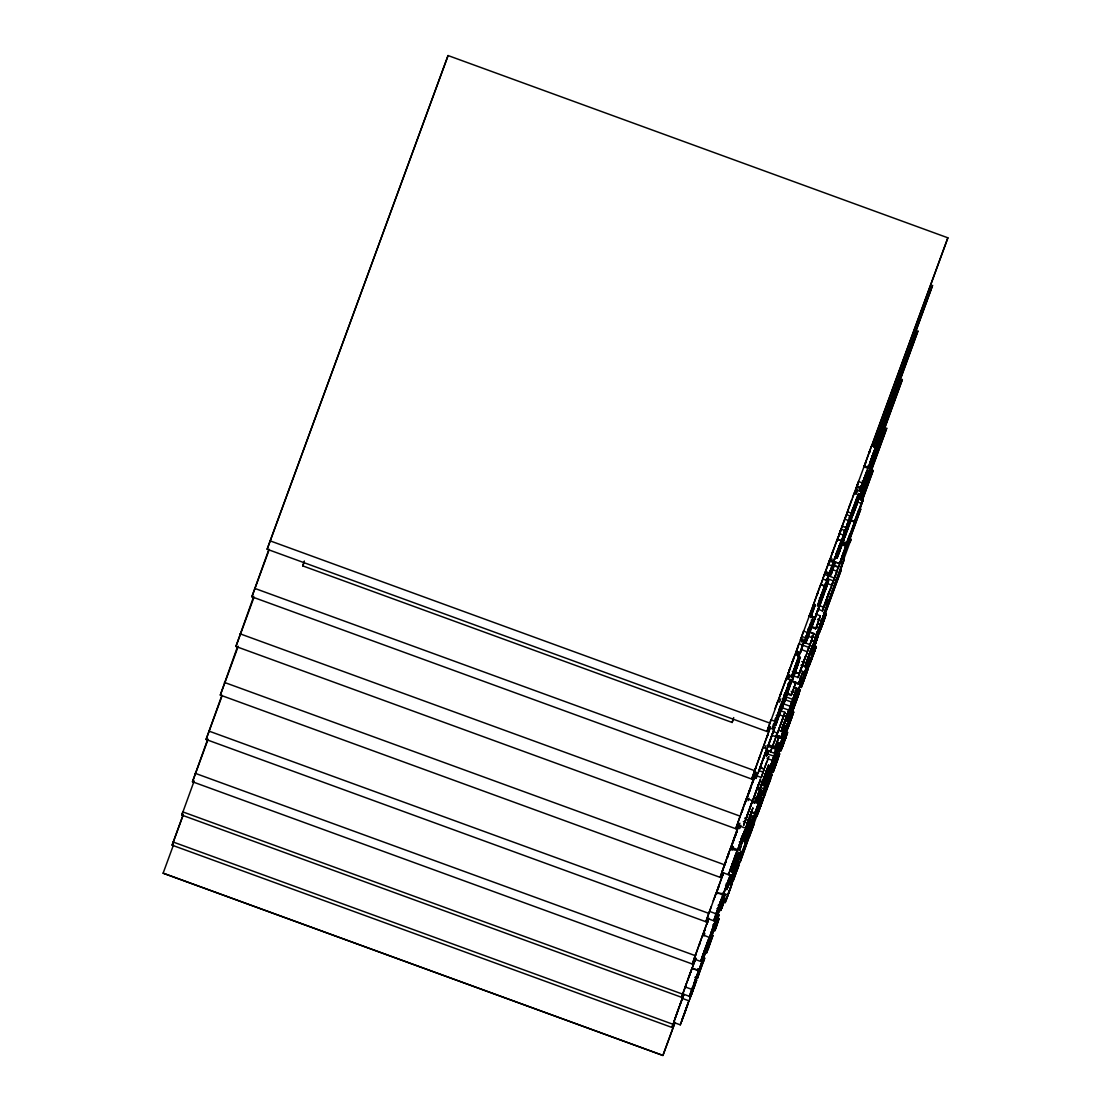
<?xml version="1.0" encoding="UTF-8"?>
<svg xmlns="http://www.w3.org/2000/svg" width="1111" height="1111" viewBox="0 0 1111 1111"><rect width="100%" height="100%" fill="white"/><g stroke="black" fill="none" stroke-linecap="round" stroke-linejoin="round"><path stroke-width="1.5" d="M723.233 868.566L722.844 869.857M762.424 782.283L761.091 785.908M802.031 665.767L805.739 655.698L799.295 673.849L800.962 669.433M819.14 605.523L823.765 607.245L824.612 605.009M843.916 551.973C846.985 542.848 836.25 573.707 841.402 559.319M679.043 1007.26L682.39 998.275L680.057 1004.386M685.556 1010.552L688.987 1000.678L684.682 1012.204M705.041 948.794L709.36 937.253L707.027 943.378M744.467 804.1L746.606 798.378L741.565 811.891M732.871 862.122L737.19 850.582L734.857 856.706M749.12 809.822L752.578 800.559L750.175 806.864M762.507 760.438L766.979 748.495L764.576 754.827M818.085 609.717L814.613 619.494M728.052 894.924L725.164 902.688L731.968 883.967L727.677 895.466L728.608 892.702M802.059 635.589L800.684 639.408L801.295 637.881M795.157 672.391L792.157 680.446L795.684 671.03M806.975 634.659L804.67 640.866L807.766 632.506M813.349 649.352L811.211 655.115L814.099 647.352M857.928 483.646L855.623 489.854L856.65 487.187M862.705 482.938L859.595 491.298L863.261 481.521M865.094 481.966L862.094 490.02L865.622 480.605M832.792 590.149L831.347 594.274L834.111 587.039L833.25 589.58M751.578 811.558L750.411 815.224L752.939 807.808L745.648 828.209L739.037 825.792L739.884 823.182M781.894 708.068L780.686 711.873L783.311 704.18L779.214 715.248M768.02 772.381L770.951 764.187L763.285 785.574L766.284 777.533M781.713 708.804L782.13 707.721L788.768 710.096L781.102 731.482L784.102 723.442M814.766 619.008L812.474 625.132L815.571 616.799M799.323 673.71L797.865 677.724L799.392 673.78L794.851 672.086M791.046 709.401L794.643 699.638L787.005 720.997L793.782 702.402L791.837 707.221M809.558 653.699L804.822 666.892L812.488 645.505L808.864 655.309M839.333 552.111L837.041 558.236L840.138 549.917M823.779 607.106L822.334 611.119L825.417 602.815M839.763 563.61L838.305 567.61L839.833 563.666L829.681 559.944L822.695 578.956L826.681 580.4L828.514 575.762M694.403 982.374L698.583 970.764L691.972 968.361L687.806 979.958M718.678 906.798C719.567 901.215 728.483 890.8 715.942 893.73M854.54 492.256L852.54 497.464M799.726 653.796L798.448 657.032M788.768 710.096L785.838 718.289M692.236 968.098L695.75 958.113M703.36 933.532L708.457 919.297M716.498 892.522L723.33 873.593M731.163 846.915L735.551 834.625M763.785 745.717L770.27 727.761M693.57 968.598L698.847 970.514L706.124 950.447L701.624 963.168M795.268 654.004L792.643 660.892M723.094 894.924L727.608 882.231M782.533 701.041L787.38 687.39M730.399 874.885L725.886 887.592M744.953 829.695L740.44 842.402M791.518 676.557L796.379 662.906M871.704 457.913L875.662 447.386L868.469 467.134L871.052 459.482M707.124 943.711L700.638 961.418L694.042 959.015L702.749 934.851L709.318 937.42M736.343 853.276L728.469 874.746L721.858 872.274L727.469 856.4M700.638 961.418L705.374 947.975M728.469 874.746L733.204 861.303M832.708 551.598L830.111 559.25L830.556 558.166M703.541 961.723L704.749 957.96L700.222 970.209L702.777 963.154M723.164 899.771L720.581 906.798L725.108 894.48L723.914 898.299M759.674 767.507L764.146 769.131L759.855 766.951M744.606 818.14L748.411 820.126L750.967 813.058M163.123 873.19L662.934 1055.45L163.123 873.19L173.469 844.985M683.709 994.956L671.919 1027.439L172.122 845.179L183.301 814.335M181.787 815.057L182.815 811.891L682.612 994.137L681.598 997.317L181.787 815.057L194.175 780.95M695.875 954.252L692.292 964.015L192.481 781.769L207.757 739.121M707.054 918.478L705.86 921.741L206.063 739.482L221.936 695.208M726.094 861.067L720.109 877.343L220.311 695.083L237.546 646.588M738.121 822.209L735.718 828.723L235.921 646.463L253.752 596.329M755.855 767.645L751.675 779.047L251.878 596.788L268.945 549.251M768.743 726.594L766.951 731.482L267.14 549.223L448.066 55.55L947.877 237.81L871.593 446.539M448.066 55.55L267.14 549.223M733.316 719.22L732.121 722.469L302.775 565.902L304.345 561.013M732.121 722.469L733.691 717.581M671.919 1027.439L672.947 1024.273L173.135 842.013M692.292 964.015L708.749 918.117M705.86 921.741L723.525 872.579M720.109 877.343L739.134 823.959M735.718 828.723L755.938 772.076M751.675 779.047L770.534 726.622M766.951 731.482L947.877 237.81M688.931 976.444L682.834 993.928L689.445 996.331L698.583 970.764M675.196 1018.107L677.807 1010.621M685.334 986.679L686.223 983.929M778.686 699.152L786.394 678.016L785.894 679.64M738.204 827.764L736.287 832.625M756.202 772.617L755.341 775.297L761.299 777.478L764.34 768.659M774.853 721.275L770.867 719.831L768.451 727.372L772.423 728.83L782.255 701.333L778.853 710.859M775.117 721.039L776.061 718.067M808.933 616.313L809.211 615.425L813.196 616.883L812.905 617.772L810.252 616.799M773.2 724.372L775.756 725.316L778.783 716.387L776.228 715.442M689.445 996.331L691.695 989.318L685.084 986.915M715.956 913.742L709.346 911.339L707.096 918.353L713.706 920.755L722.844 895.188M812.113 613.675L811.294 616.022L811.613 615.327M691.945 989.096L692.82 986.332M716.206 913.52L717.095 910.756M809.461 631.867L813.932 633.492L808.822 647.421L798.823 643.658L796.268 651.615L800.253 653.074L802.809 645.116M800.253 639.783L804.225 641.241L800.253 653.074M761.299 777.478L764.312 768.576M808.252 631.201L811.988 620.688L809.655 626.715L815.627 628.882L820.335 615.827L815.863 614.202M694.819 977.333L697.458 978.305L700.388 969.681L697.736 968.709M715.178 913.909L717.817 914.881L720.747 906.257L718.109 905.298M745.648 828.209L748.578 819.585M800.101 658.198L800.378 657.351L797.823 656.42M767.576 760.368L768.826 756.438L764.146 769.131M808.711 634.77L806.739 640.922L810.461 629.868L807.905 628.937M712.665 924.935L715.303 925.907L719.011 914.895L716.359 913.936M732.968 847.915L739.579 850.332L743.273 839.319L740.634 838.361M824.306 586.719L824.57 585.9L820.598 584.455M720.914 909.867L720.664 910.673L725.233 898.007L721.636 908.687L723.539 902.743M781.214 723.261L781.755 721.581M781.991 720.831L783.13 717.289L778.644 729.941M811.197 620.23L813.752 621.16L815.446 616.73M763.882 778.047L763.646 778.783L767.34 768.437L766.465 770.992M783.366 717.095L784.908 712.29L780.436 710.665M717.428 923.172L715.526 929.102L719.123 918.436L714.554 931.087L714.817 930.282L712.165 929.324M749.703 822.737L749.939 822.015L742.884 841.333L750.98 818.557L746.925 829.445M784.616 713.79L784.852 713.04L776.853 734.899L784.908 712.29M739.69 855.317L739.926 854.595L732.871 873.913L738.148 859.192M784.616 693.125L791.157 695.5L795.865 682.446L789.907 680.265M727.83 883.662L730.469 884.62L738.579 861.844L734.51 872.732M752.814 801.364L756.785 802.809L757.035 802.003L754.397 801.045M742.079 840.666L744.731 841.624L752.827 818.849L748.772 829.736M759.66 794.879L757.758 800.823L761.354 790.157L758.702 789.185M840.971 541.349L841.235 540.529L837.25 539.085L836.736 540.613M767.507 746.12L774.603 748.717L774.853 747.911L772.214 746.939M795.865 682.446L791.157 695.5M737.301 866.038L737.537 865.302L730.469 884.62M777.478 740.787L775.575 746.731L779.172 736.051L776.52 735.093M827.751 575.165L830.306 576.095L830.57 575.248L828.014 574.318M737.76 855.831L740.398 856.789L740.634 856.053M833.292 567.888L831.306 574.026L835.028 562.985L832.472 562.055M732.829 881.217L733.093 880.398L726.094 899.868L723.455 898.91M751.55 823.043L751.786 822.307L744.731 841.624M766.159 777.464L765.923 778.186L767.673 772.923M800.587 670.1L800.823 669.35M750.689 812.349L754.661 813.794L761.938 793.893L759.285 792.921M783.741 724.094L783.977 723.358M840.013 549.834L839.763 550.584L841.041 547.431M741.051 858.817L741.315 857.998L733.385 880.287L736.274 872.524M761.938 793.893L753.98 816.432L750.008 814.988M857.234 497.936L857.484 497.159L849.887 517.934L855.553 502.103M777.867 737.26L780.505 738.232L780.755 737.412L775.478 735.496M815.627 628.882L815.891 628.048L809.933 625.882M783.38 730.302L781.477 736.246L785.074 725.566L782.422 724.608M793.032 682.21L798.323 684.126L798.573 683.321L791.976 680.918L793.726 676.071M820.335 615.827L816.627 626.84L818.002 623.104M761.021 801.448L761.257 800.725L754.188 820.043L759.466 805.322M801.198 676.196L799.295 682.14L802.892 671.475L800.239 670.502M868.122 467.314L867.844 468.203L863.858 466.759L864.15 465.87L868.122 467.314L860.608 488.271L856.623 486.812L858.4 481.507L862.386 482.952M764.354 791.476L764.118 792.212L771.395 772.298L768.756 771.34L770.062 766.979L768.118 771.812M756.549 816.641L756.813 815.807L748.883 838.111L751.772 830.334M775.27 758.452L775.506 757.73L768.451 777.033L776.547 754.258L771.853 766.923M789.643 713.595L789.879 712.873M825.042 603.495L825.292 602.745M775.728 748.245L778.38 749.203L785.658 729.302L777.7 751.841L775.061 750.883M859.817 496.409L860.067 495.659L852.748 515.657L861.15 492.076L856.942 503.339M871.621 445.511L875.593 446.969L874.093 451.066M771.395 772.298L763.438 794.851L764.826 791.06M764.771 794.226L765.035 793.407L758.049 812.877L755.411 811.919M870.038 467.773L870.316 466.926L867.76 465.995M775.27 750.425L779.228 751.869L781.686 745.148M841.027 559.986L841.263 559.236M822.945 617.327L823.182 616.591M876.065 451.274L877.509 447.33L873.677 445.928M809.002 661.295L809.239 660.559L802.184 679.876L808.877 660.934L805.586 669.752M798.99 693.861L799.226 693.139L792.171 712.457L797.434 697.75M790.949 710.915L793.587 711.887L792.185 715.706M816.488 631.867L819.14 632.826L813.724 647.894L814.613 645.435M784.838 731.344L787.477 732.302L787.241 733.066L784.602 732.093M850.512 520.559L854.984 522.184L863.039 499.575L858.567 497.936M841.652 557.778L844.291 558.736L836.486 580.664L842.041 565.749M823.445 612.939L826.084 613.897L825.598 615.327M859.345 510.546L859.872 508.866M860.122 508.116L861.039 505.199M861.497 504.38L863.039 499.575M811.322 659.781L816.071 646.477L813.433 645.519M840.708 569.374L841.235 567.749M841.471 567.027L842.346 564.207M842.791 563.402L844.291 558.736M862.747 501.061L862.983 500.311L861.247 505.13M844.013 560.194L844.235 559.458L842.569 564.124M850.137 542.224L851.151 539.057L823.64 613.952M723.608 867.33L724.511 864.691M784.672 682.904L784.977 681.918L784.699 682.585M748.772 792.81L748.467 793.768L748.995 792.476M717.942 888.522L718.664 886.397M836.958 540.585L837.319 539.502L836.902 540.46M741.62 835.958L744.273 836.93L746.828 829.792M731.607 868.538L734.26 869.51L736.815 862.372M851.637 510.171L854.192 511.102L859.692 496.034L858.484 499.547M729.219 879.259L731.857 880.218L734.427 873.093M743.467 836.264L746.106 837.222L748.675 830.084M767.187 771.673L769.84 772.631L772.395 765.507M807.447 632.52L803.475 631.062L801.698 636.381L805.669 637.825L813.196 616.883M789.31 676.127L793.129 677.516L800.378 657.351M813.752 621.16L815.738 615.563M835.764 553.334L838.319 554.264L842.291 543.223M792.296 671.475L799.142 673.766L801.114 668.183M782.338 727.649L784.255 722.233M764.521 781.741L766.437 776.339M860.525 486.16L863.066 487.09L864.789 481.98L862.233 481.049M834.514 558.93L833.625 561.486L839.583 563.652L841.555 558.083M819.14 632.826L812.141 652.296L815.557 642.852M799.489 683.918L802.128 684.876L809.127 665.406L803.711 680.474L804.6 678.016M808.377 630.104L807.378 633.089L808.336 630.451M795.74 670.086L794.768 672.96L795.698 670.419M863.303 480.549L862.303 483.521L866.927 471.161L860.608 488.271M865.677 479.66L864.705 482.535L869.163 470.62L867.302 475.452M736.843 870.288L735.913 873.065L736.801 870.607M752.328 828.112L751.397 830.889L752.3 828.431M760.563 805.711L759.632 808.475L760.521 806.03M870.135 450.191L869.191 452.941M819.474 600.204L821.807 593.566M815.127 617.424L817.016 612.036M871.51 458.982L869.871 463.259L872.843 454.621M873.565 458.899L871.996 463.009L874.857 454.705M783.672 724.039L785.491 718.831M789.574 713.554L791.393 708.346M822.876 617.272L827.987 603.329L823.07 617.397M821.335 627.201L824.154 619.271M788.852 725.191L791.657 717.248M783.672 743.481L782.158 747.453L785.56 737.662M780.297 694.694L780.88 693M789.296 670.211L789.879 668.53M745.745 801.156L744.995 803.295M732.663 842.763L734.385 837.902L733.093 841.985M736.732 831.82L736.19 833.375M693.861 963.543L695.583 958.668M708.512 939.948L703.818 953.03M688.153 1003.372L685.181 1011.635M750.272 807.211L749.036 810.738M734.954 857.039L733.76 860.456M832.458 552.486L833.319 550.028M753.577 779.95L754.619 776.839L752.508 782.338M722.789 875.51L723.317 873.982M797.948 677.446L793.476 675.821L786.463 695.458L783.908 694.528M766.104 749.911L770.576 751.536L772.673 746.342L777.367 733.038L772.909 731.413M753.355 798.42L755.994 799.378L756.674 798.017L768.687 764.785L765.743 772.978M728.844 884.703L733.399 871.788L726.816 889.73L728.844 884.703L726.205 883.731M708.485 948.114L713.04 935.212L706.457 953.155L708.485 948.114L705.846 947.155M793.407 659.184L792.698 661.184M752.397 783.116L753.244 780.561L752.383 782.769M683.89 994.345L683.029 997.067M777.367 733.038L770.576 751.536M849.179 506.824L849.776 505.13M808.683 630.076L810.516 624.743L809.225 628.146M737.079 858.47L739.718 859.428L747.675 836.889L740.398 856.789M777.172 703.124L777.617 701.86M727.816 856.192L727.149 858.053M715.623 894.633L714.706 897.23M699.986 942.864L699.319 944.725M875.176 454.468L876.162 451.51L873.315 459.662M785.227 739.204L786.185 736.357L780.839 751.064L787.532 732.691L784.727 740.204M820.821 584.789L822.945 578.803M828.126 564.319L829.681 559.944M842.18 526.183L846.346 514.574L850.318 516.032L846.151 527.628L843.346 535.044L839.36 533.586L842.18 526.183L846.151 527.628M839.138 534.919L841.208 529.044M749.328 791.185L750.106 789.004M772.673 727.663L773.742 724.636M728.524 854.317L729.01 852.942M799.976 653.712L801.503 649.407M756.119 778.547L757.563 774.52M809.808 626.882L808.697 629.979M820.029 598.412L817.432 606.078L824.612 586.289L820.946 596.649M822.14 585.275L824.793 586.247L831.945 566.777L830.042 571.596M826.681 580.4L833.667 561.402L832 565.93L828.014 564.471M836.694 553.056L834.097 560.708L838.763 547.584M839.36 533.586L841.194 528.947L837.486 539.418L841.458 540.876L845.179 530.391L843.346 535.044M782.408 707.665L785.783 698.277L784.102 703.124M791.893 701.958L790.185 706.277L783.588 703.86L787.13 694.347M855.831 501.2L857.095 497.547L851.373 513.199L853.748 506.574M811.78 627.132L809.919 632.395L816.529 634.798L820.404 624.021L817.765 623.049M767.007 755.105L767.965 752.369L766.854 755.661M826.056 579.789L828.598 580.72L824.598 591.899L821.876 599.023L819.335 598.093M843.902 531.197L846.457 532.127L853.179 513.824L847.401 511.74L851.804 499.436M873.135 459.385L870.635 466.745L872.593 461.62M827.237 583.483L831.708 585.122L834.403 578.012L838.402 566.888L833.93 565.263M851.637 531.377L852.526 528.767L849.693 536.224L853.915 525.003L850.901 533.405M790.185 706.277L796.684 688.598L794.032 687.64M767.09 758.438L772.367 760.368L778.867 742.703L776.228 741.731M720.775 906.34L717.817 914.881M778.867 742.703L770.617 765.798L772.159 761.604M738.398 858.345L739.565 854.956L736.274 863.789M793.448 694.819L796.087 695.778L798.712 688.903L802.586 678.113L799.948 677.154M764.062 788.629L762.368 792.948L768.854 775.27L767.312 779.478L764.66 778.519M821.862 625.535L819.446 632.659L822.751 623.868M773.978 761.479L775.145 758.091L773.7 761.938M700.402 969.75L697.458 978.305M736.01 869.066L737.176 865.677L733.871 874.496M783.436 727.399L786.088 728.358L788.699 721.483L792.574 710.693L789.935 709.721M745.467 834.986L748.106 835.944L754.605 818.279L749.314 816.349M792.574 710.693L784.324 733.788L785.866 729.594M759.73 804.475L760.896 801.087L759.438 804.933M797.698 696.903L798.865 693.514L797.42 697.347M816.071 646.477L809.433 665.239L812.738 656.448M746.939 842.902L740.245 861.789L748.495 838.694L746.939 842.902L744.301 841.944M774.353 752.244L778.325 753.689L770.076 776.783L773.534 767.034L771.826 771.353L769.187 770.395M783.838 738.857L784.519 736.815L783.047 740.69M767.423 787.463L765.715 791.782L772.214 774.117L770.659 778.325L768.02 777.353M777.728 759.285L778.408 757.244L776.936 761.104M816.654 595.399L817.21 593.843M854.914 503.769L858.609 493.437L853.54 507.047M842.68 542.529L843.582 539.877L839.18 552.598M827.945 595.468L828.848 592.83L824.473 605.495M786.546 716.303L787.421 713.748L785.935 717.706M746.481 830.778L744.273 836.93M747.55 828.167L749.578 822.376L746.286 831.209M810.266 651.726L811.141 649.157L809.655 653.129M831.361 593.996L828.681 601.926L832.833 590.83M825.765 609.55L826.64 606.981L818.849 628.229L816.21 627.257M736.468 863.358L734.26 869.51M737.551 860.747L740.968 851.137L736.912 862.025M748.328 831.07L746.106 837.222M805.781 669.322L803.559 675.474L806.128 668.336M749.397 828.473L751.425 822.682L748.134 831.5M772.048 766.493L769.84 772.631M734.065 874.079L731.857 880.218M795.768 701.902L793.56 708.054L800.267 689.681L796.837 699.291M757.785 809.488L755.577 815.641L758.146 808.502M758.869 806.878L762.299 797.267L757.591 809.919M832.153 553.389L837 539.779M759.952 756.313L759.202 758.438M846.665 514.296L847.735 511.296M869.413 452.441L870.024 450.747M810.808 617.188L813.891 608.717M787.268 688.306L788.949 683.376L788.06 685.668M796.254 663.822L797.934 658.892L797.045 661.198M724.955 863.441L725.455 862.039M735.843 834.375L735.01 836.666M820.918 595.913L818.849 602.19L820.473 597.912M837.583 550.556L835.514 556.819L837.138 552.542M761.674 762.84L759.382 769.604L760.882 765.687M836.833 552.986L836.208 554.736L838.472 548.195M763.424 758.716L766.104 751.272L757.952 773.506L762.243 761.271M779.339 714.956L775.756 725.316M870.566 461.176L871.954 456.982M708.013 921.047L707.179 923.352M854.651 510.407L858.22 500.422M872.663 461.009L875.51 452.885M804.003 674.808L810.28 657.101L806.225 667.989M770.27 771.964L773.714 762.327M732.302 879.551L735.746 869.913M811.974 658.059L810.752 661.628L812.266 657.656M782.616 741.842L779.158 751.564L785.838 733.204L781.241 746.259M783.255 743.939L786.241 735.774M782.797 745.509L783.394 743.884M792.643 661.448L793.56 658.934M766.659 737.676L767.562 735.176M742.676 809.683L743.426 807.572L741.704 812.433M779.297 709.596L780.727 705.499L778.811 710.609M727.955 855.901L727.316 857.678L729.274 852.123M841.43 546.376L842.652 542.821L840.805 547.779M841.957 545.015L844.068 538.988L842.68 542.599M856.845 503.714L854.192 511.102M699.486 944.35L700.138 942.572M689.223 976.055L690.556 972.236L689.723 974.278M748.633 811.849L751.703 803.322L748.12 812.447M802.239 665.906L803.461 662.364L801.614 667.308M825.584 601.579L823.612 607.161L830.236 589.052L825.181 603.565M826.709 599.301L827.917 595.76L826.07 600.704M827.237 597.94L829.32 591.941L827.945 595.538M842.68 555.792L843.902 552.264L842.055 557.194M843.207 554.445L845.304 548.431L843.929 552.042M850.012 535.53L846.985 544.043L854.776 522.226L851.123 532.377M765.257 774.714L766.437 771.284L764.646 776.075M785.338 720.025L786.519 716.595L784.727 721.386M807.975 657.656L806.058 663.059L802.1 661.614M809.058 655.434L810.252 652.004L808.447 656.795M809.572 654.115L811.599 648.296L810.266 651.796M823.459 615.466L821.557 620.882L817.585 619.438M720.095 902.882L721.414 899.077L713.706 920.755M824.556 613.258L825.737 609.828L823.945 614.619M833.486 588.524L836.291 580.706L830.056 598.204L830.861 596.079M825.07 611.939L827.098 606.12L825.765 609.62M767.52 774.117L768.715 770.687L766.909 775.478M768.604 771.215L765.354 780.13M790.157 711.748L788.241 717.15L785.602 716.192M695.833 978.458L697.152 974.653L695.375 979.402M781.88 744.495L783.977 738.551L781.491 745.425M783.422 740.093L782.158 743.578M775.784 764.923L777.867 758.98L776.492 762.715M776.7 762.215L777.311 760.521M817.39 594.01L817.793 592.899M868.858 453.177L869.552 451.288M741.898 811.113L737.801 822.904M787.643 687.376L785.533 693.153M796.629 662.906L794.518 668.683M820.043 598.593L822.501 591.677M821.376 595.454L823.237 589.622M836.708 553.222L839.166 546.306M838.041 550.084L839.847 544.89L838.708 547.862M871.08 459.662L873.524 452.732M863.622 480.424L865.441 475.175L864.15 478.591M734.843 837.236L735.788 834.625M762.882 760.341L763.604 758.341M796.045 669.961L797.795 664.92L796.087 669.433M816.863 613.064L820.418 602.981L816.279 613.911M865.983 479.535L867.733 474.494L866.483 477.772M873.149 459.551L873.954 457.413M874.426 456.524L874.815 455.468M707.013 923.908L707.957 921.297M747.856 813.28L744.995 821.584L746.495 817.682M764.743 767.451L766.784 761.854M748.495 812.349L749.217 810.363M732.607 862.928L729.871 870.843L731.302 867.191M733.927 860.095L731.635 866.344M832.528 591.552L835.444 583.4L832.75 590.552M704.777 949.599L702.013 957.64L703.471 953.863M814.946 645.005L816.641 640.13L815.432 643.297M821.876 625.701L824.793 617.952L823.723 620.716M795.573 702.333L796.906 698.666M804.197 679.238L802.128 684.876M804.933 677.585L806.628 672.71L805.419 675.877M811.863 658.281L814.78 650.532L813.724 653.296M684.418 1013.024L681.654 1021.065L683.112 1017.287M789.379 723.692L790.615 720.303M685.737 1010.191L683.446 1016.44M737.135 870.177L738.829 865.302L737.176 869.663M776.103 763.368L774.395 768.312L775.422 765.618M775.145 766.673L779.728 753.633L773.048 771.978L776.228 762.951M816.96 595.204L817.724 593.205M767.27 736.482L767.743 735.176M750.536 787.782L751.008 786.505M750.717 787.824L751.189 786.519M786.616 689.57L783.977 697.152L785.283 693.736M786.31 690.945L790.393 679.488L787.63 686.82M795.601 665.1L791.546 676.585M795.295 666.461L799.378 655.018L796.615 662.337M820.682 596.843L822.098 592.941M837.347 551.473L838.027 549.598M838.597 547.751L839.902 544.251M837.597 551.278L841.291 540.946L839.735 544.64M872.968 454.177L874.274 450.691M871.968 457.718L874.204 451.316L873.065 454.288M761.924 762.063L765.521 752.55M771.395 736.565L768.854 743.856L770.117 740.579M779.853 713.47L781.255 709.623M771.103 737.885L773.645 730.594L772.784 732.816M810.252 630.451L805.739 642.977L806.003 642.144L802.17 640.741M795.615 671.141L799.226 661.045L797.365 665.878M830.306 576.095L835.028 562.985M816.071 615.55L816.752 613.661M840.638 548.653L841.319 546.779M874.968 454.274L876.232 450.913M873.76 457.871L875.135 454.107M874.01 457.676L877.565 447.733L875.787 452.33M748.467 811.613L743.578 825.473L748.175 813.099M756.966 788.685L753.064 799.698L757.702 786.588M756.674 789.99L760.563 778.992L755.924 792.115M703.93 935.92L704.86 933.379M802.392 664.67L799.142 673.766M801.448 668.183L802.128 666.308M825.904 601.565L826.598 599.69M841.888 558.069L842.569 556.194M678.404 1008.996L673.669 1022.426L680.279 1024.842L684.737 1012.843M741.162 840.347L743.62 833.306L737.662 849.748L744.939 829.681M765.41 773.52L762.257 782.325L759.618 781.366M774.603 748.717L779.172 736.051M764.493 776.908L765.146 775.089M798.323 684.126L802.892 671.475M809.211 654.24L806.211 663.142L802.267 661.573M784.574 722.233L785.241 720.414M808.294 657.643L808.961 655.823M823.793 615.466L824.445 613.647M735.26 861.511L732.802 868.552L734.01 865.372M756.785 802.809L761.354 790.157M734.968 862.775L737.426 855.748L736.204 858.942M780.505 738.232L785.074 725.566M766.757 776.325L767.423 774.506M822.459 624.076L823.098 622.327M822.709 623.896L826.126 614.272L820.765 629.048L822.279 625.076M814.544 646.13L818.015 636.395L816.224 641.061M772.492 765.146L773.187 763.243M804.531 678.71L808.003 668.975L806.211 673.641M812.46 656.657L813.085 654.907M812.697 656.476L816.127 646.866L813.321 654.379M758.23 808.155L758.924 806.239M728.497 893.702L730.594 887.703L726.094 899.868M752.216 829.125L754.313 823.126L752.675 827.487M759.993 807.933L757.105 815.71L762.549 800.712L760.91 805.072M776.506 762.271L775.381 765.854M760.521 806.614L763.924 796.976L758.049 812.877M775.575 765.562L773.117 772.298L773.645 770.784M792.393 661.462L787.727 674.738M816.904 594.927L817.627 592.941M820.335 585.15L813.46 604.62L813.905 603.537M871.371 446.205L864.483 465.69L865.886 462.079M811.502 616.161L812.238 614.147M741.745 812.322L742.523 810.183M779.228 709.943L772.423 728.83M809.35 627.673L805.669 637.825M823.07 590.01L824.32 586.594M808.322 631.09L806.822 635.186M872.399 456.024L873.135 454.01M772.131 734.454L767.465 747.606L770.59 739.259M796.67 667.739L793.129 677.516M816.654 613.133L817.724 610.106M725.039 863.941L725.858 861.705M761.243 764.812L762.09 762.493M770.354 740.023L775.034 726.858L772.367 733.913M815.335 617.549L819.501 605.87L817.474 610.869M866.608 477.313L863.066 487.09M746.856 816.807L747.703 814.502M800.712 670.183L804.864 658.545L802.85 663.517M841.152 560.069L846.221 545.557L839.583 563.652M850.873 533.183L849.054 538.557M850.526 534.558L851.207 532.669M678.071 1009.802L679.279 1006.497M831.667 593.607L832.5 591.33M720.025 903.201L718.414 907.59M735.968 859.47L731.455 872.177L734.482 864.108M734.246 864.844L738.759 852.137L735.732 860.206M822.654 623.646L823.793 620.452M824.681 617.716L826.084 613.897M814.613 646.033L813.21 649.838M714.331 923.713L709.818 936.406L712.845 928.352M712.609 929.074L717.123 916.367L713.623 925.755M805.544 675.432L801.198 687.695L803.35 681.932M812.641 656.226L813.78 653.032M804.6 678.613L803.197 682.418M695.764 978.777L694.153 983.166M702.638 959.848L704.805 954.071L700.18 966.889L701.388 963.709M709.985 940.42L714.498 927.713L707.193 947.752L713.165 931.324L708.526 944.128L709.748 940.948M780.533 748.217L779.228 751.869M790.157 721.622L793.629 712.248L786.949 730.635L793.587 711.887M693.972 987.137L689.459 999.831L692.472 991.776M692.25 992.498L696.764 979.791L693.736 987.86M784.047 742.051L785.185 738.857M786.088 736.121L787.241 732.954M251.878 596.788L269.209 549.57M235.921 646.463L253.864 597.621M220.311 695.083L238.254 646.241M206.063 739.482L221.603 697.152M192.481 781.769L208.035 739.426M172.122 845.179L182.884 815.877M302.775 565.902L303.97 562.652M775.006 708.582L778.283 699.874M792.143 662.253L793.185 659.309M780.103 695.653L781.297 692.403M784.894 682.626L790.268 667.975M795.657 653.324L798.045 646.81M809.405 615.869L813.585 604.467M827.945 565.402L830.334 558.889M836.916 540.974L841.096 529.572M844.693 519.809L845.888 516.546M854.859 492.131L857.845 483.979M863.83 467.703L865.622 462.815M869.205 453.052L870.399 449.788M779.505 702.194L780.7 698.944M787.88 679.404L789.671 674.516M796.851 654.976L798.045 651.726M801.628 641.95L802.836 638.7M810.599 617.535L815.391 604.509M830.931 562.166L832.139 558.916M856.053 493.784L857.845 488.896M789.227 676.543L788.366 678.904L792.199 680.293M811.363 616.077L812.405 613.272M797.129 655.296L798.323 652.046M873.677 446.886L932.601 285.374L873.44 446.594L877.259 448.108M798.406 656.476L803.781 641.811M807.975 630.423L809.766 625.535M833.083 562.027L834.278 558.777M875.551 446.428L918.005 330.828L875.662 447.719M765.076 748.106L766.007 745.578M787.13 688.167L788.171 685.237M796.115 663.698L797.17 660.753M801.809 648.116L804.225 641.241M824.043 587.427L824.57 585.9M838.277 549.028L841.138 541.238M840.708 542.057L841.235 540.529M850.318 516.032L848.665 520.559L844.679 519.101M875.079 448.497L875.593 446.969M744.689 804.295L751.272 786.394M756.063 773.367L747.092 797.504L748.564 793.754M781.769 703.346L783.561 698.458M785.783 692.375L782.547 701.055M794.768 667.905L793.046 672.655L794.268 669.253M824.793 586.247L826.445 581.733M841.458 540.876L848.61 521.406L846.707 526.225M749.203 792.004L750.203 789.199M755.883 778.367L757.077 775.103M780.394 711.609L786.977 693.695M809.1 633.451L811.502 626.937M828.598 580.72L827.001 585.08L824.445 584.15M838.319 554.264L844.985 536.085L841.402 545.529M853.179 513.824L851.568 518.184L849.012 517.254M859.345 496.673L902.396 379.448L859.456 497.964M748.036 800.656L748.939 798.198M771.895 735.218L772.895 732.385M846.235 533.419L844.638 537.752L851.526 519.004L849.693 523.642M730.274 849.665L736.857 831.75M738.051 828.5L739.246 825.237M764.965 755.23L767.354 748.717M842.11 545.182L843.305 541.932M731.899 849.776L733.093 846.526M739.676 828.612L740.87 825.362M766.284 756.563L768.381 750.453M843.721 545.307L844.929 542.043M860.47 499.714L886.786 428.068L860.747 500.019M710.096 909.756L711.318 906.52M713.193 900.868L716.192 892.869M717.22 890.8L719.011 885.911M732.177 850.096L733.371 846.846M843.999 545.612L845.193 542.362M845.11 546.876L849.887 533.849M854.067 522.448L858.859 509.421M861.844 501.283L873.204 470.342L841.791 556.958M702.458 936.337L704.846 929.824M801.281 649.546L807.239 651.726L808.822 647.421M813.932 633.492L812.335 637.839L807.864 636.214M838.402 566.888L836.805 571.235L832.333 569.596M757.466 787.338L759.202 782.741L757.938 786.032M807.017 653.004L805.433 657.323L812.294 638.658L810.461 643.269M854.984 522.184L860.719 506.81M756.174 791.365L754.522 795.934L755.688 792.671M682.612 994.137L695.764 958.321M826.14 603.37L827.334 600.107M842.888 557.778L860.817 508.921L842.457 559.319M681.598 997.317L682.793 994.053M826.32 603.287L827.514 600.023M751.994 802.1L754.647 803.059L756.785 797.892L761.229 785.116L758.591 784.158M789.977 707.513L788.435 711.693L795.087 693.597L793.323 698.069M796.684 688.598L795.129 692.806L791.171 691.361M813.696 642.922L812.155 647.116L818.807 629.007L817.043 633.492M811.266 640.728L813.905 641.686L816.529 634.798M830.736 596.538L831.445 594.621M740.676 841.68L739.065 846.096L740.204 842.943M783.172 726.038L787.88 712.887L786.546 716.373M663.1 1054.922L675.057 1022.356M825.167 613.675L841.305 569.707L824.987 614.202M662.934 1055.45L674.891 1022.884M743.273 839.319L741.954 842.93L739.301 841.971M801.045 682.321L802.586 678.113M823.334 621.799L824.959 617.285M739.579 850.332L740.898 846.721M795.879 697.014L794.337 701.208L800.989 683.112L799.226 687.584M754.661 813.794L760.299 798.448M778.38 749.203L784.019 733.857M753.98 816.432L755.369 812.655M762.146 794.184L760.604 798.378L767.257 780.269L765.493 784.755M777.7 751.841L779.089 748.064M717.678 918.505L719.011 914.895M753.05 822.487L754.605 818.279M771.826 771.353L778.325 753.689M715.303 925.907L716.637 922.297M739.718 859.428L741.106 855.651M747.897 837.18L746.356 841.374L753.008 823.265L751.244 827.751M790.838 719.775C795.407 707.735 785.019 735.593 789.782 723.053M701.86 962.445L698.847 970.514M786.991 733.732L787.477 732.302M765.507 793.018L763.965 797.212L770.617 779.103L768.854 783.588M857.164 485.813L857.775 484.174M832.722 552.278L833.153 551.098M814.599 606.787L815.21 605.148M728.247 854.29L730.58 848.179L737.148 850.734M850.026 535.835L848.429 540.238L849.193 538.085M688.764 976.986L691.972 968.361M823.307 616.674L820.321 624.715L817.752 623.493M733.829 859.567L735.774 854.498M764.007 778.131L762.396 782.422L767.798 767.576L766.465 771.062M790.629 710.887C794.907 695.444 789.671 722.969 785.769 716.151M706.013 946.239L707.943 941.17M781.936 744.106L780.505 747.897L781.533 745.189M869.094 452.844L869.982 450.455M856.623 486.812L857.706 483.91M781.311 692.278L780.269 695.042M790.296 667.808L789.254 670.572M749.328 791.587L749.731 790.49M733.593 840.527L732.885 842.444M735.788 834.097L736.746 831.514M724.691 864.775L723.803 867.135M719.053 885.717L718.081 888.286M727.844 881.703L729.066 878.495L723.122 894.938L717.831 893.022M725.664 888.133L724.441 891.314L730.385 874.871M712.373 929.615C708.29 940.059 718.692 912.589 714.554 923.185M692.014 993.04C687.931 1003.469 698.333 976.013 694.194 986.61M855.914 494.326L857.109 491.159M780.839 711.123L781.325 709.818M728.149 854.651L728.983 852.456M789.074 671.211L788.06 673.905M755.758 767.882L754.647 770.84M732.468 843.693L731.51 846.207M717.914 888.883L716.97 891.397M704.638 930.365L703.694 932.879M695.014 956.529L695.611 954.918M822.529 618.799L821.696 620.966L817.765 619.382M783.311 725.566L782.491 727.733L779.7 726.677M765.493 779.658L764.674 781.825L762.049 780.727M733.885 849.915L734.329 848.79M846.457 532.127L848.221 527.656M825.126 590.538L826.959 585.9L820.071 604.648L823.654 594.552L821.876 599.023M783.588 703.86L785.296 699.541M831.708 585.122L833.458 580.664L829.889 590.705L836.75 572.04L834.93 576.665M807.239 651.726L809.002 647.269M813.905 641.686L815.613 637.367M796.087 695.778L797.795 691.459M772.367 760.368L774.075 756.049M786.088 728.358L787.782 724.039M674.169 1021.203L673.669 1022.426M748.106 835.944L749.814 831.625M828.445 575.845L827.32 578.637L833.278 580.817M802.864 645.255L803.975 642.45M687.584 1004.594L680.279 1024.842M754.3 771.714L763.146 747.092L766.951 748.647M754.647 803.059L755.772 800.628M860.969 487.479L856.998 486.035M859.581 488.937L862.136 489.868M855.651 489.701L859.622 491.159M857.109 501.894L861.58 503.533M850.693 520.017L855.164 521.642M846.61 524.073L849.165 525.003M845.485 526.878L848.04 527.808M841.013 529.1L844.985 530.558M834.569 557.042L837.125 557.972M840.235 561.61L842.888 562.583M833.917 565.721L838.388 567.346M825.515 571.554L829.486 572.998M825.07 572.943L829.042 574.401M824.348 574.47L834.403 578.012M834.014 579.178L836.652 580.136M817.946 609.217L822.418 610.842M810.002 623.938L812.558 624.868M811.474 636.075L815.446 637.52M800.712 639.269L804.697 640.714M803.184 642.047L809.933 644.616M813.183 646.269L815.835 647.241M811.155 646.394L813.794 647.366M808.586 654.018L811.238 654.99M800.934 665.183L804.906 666.642M801.142 678.974L803.781 679.932M790.935 675.835L793.49 676.766M789.338 679.751L791.893 680.682L787.282 693.917L785.06 699.263L782.505 698.333M787.935 683.571L790.49 684.501M793.421 686.973L798.712 688.903M794.976 690.653L797.629 691.611M786.963 693.028L791.421 694.667M786.199 696.972L792.81 699.388M785.116 699.694L791.726 702.096M788.379 713.929L791.032 714.901M778.978 714.623L783.449 716.248M784.449 719.775L787.088 720.733M786.06 720.511L788.699 721.483M774.923 718.984L777.478 719.914M783.644 722.747L787.616 724.191M269.862 540.765L769.659 723.025M778.533 730.26L781.186 731.219M771.506 735.204L775.978 736.829M774.673 745.939L777.311 746.911M768.201 744.717L772.673 746.342M775.964 747.509L778.617 748.481M774.992 753.48L768.381 751.078L767.298 753.786L773.909 756.202M758.563 770.465L763.021 772.103M254.586 588.33L754.397 770.59M765.701 783.935L768.34 784.894M760.729 784.352L763.368 785.31M762.34 785.102L764.979 786.06M759.924 787.338L763.896 788.782M757.244 787.838L759.882 788.796M754.036 797.059L756.674 798.017M746.578 798.545L752.536 800.712M750.925 811.613L754.897 813.058M239.99 633.784L739.801 816.043M743.356 821.543L747.328 822.987M748.078 828.098L750.73 829.056M748.828 829.389L751.467 830.348M742.287 840.013L744.925 840.985M224.38 682.404L724.191 864.664M733.343 871.566L735.982 872.524M728.094 874.024L732.052 875.468M728.038 883.023L730.677 883.981M725.525 885.092L728.163 886.05M722.469 893.008L727.747 894.938M722.553 901.59L725.191 902.563M716.845 908.701L719.497 909.659M208.771 731.024L708.582 913.284M705.166 948.516L707.804 949.474M195.203 773.312L695 955.557M682.348 998.428L688.959 1000.83M723.747 898.23L722.581 901.896L723.705 898.188"/></g></svg>
